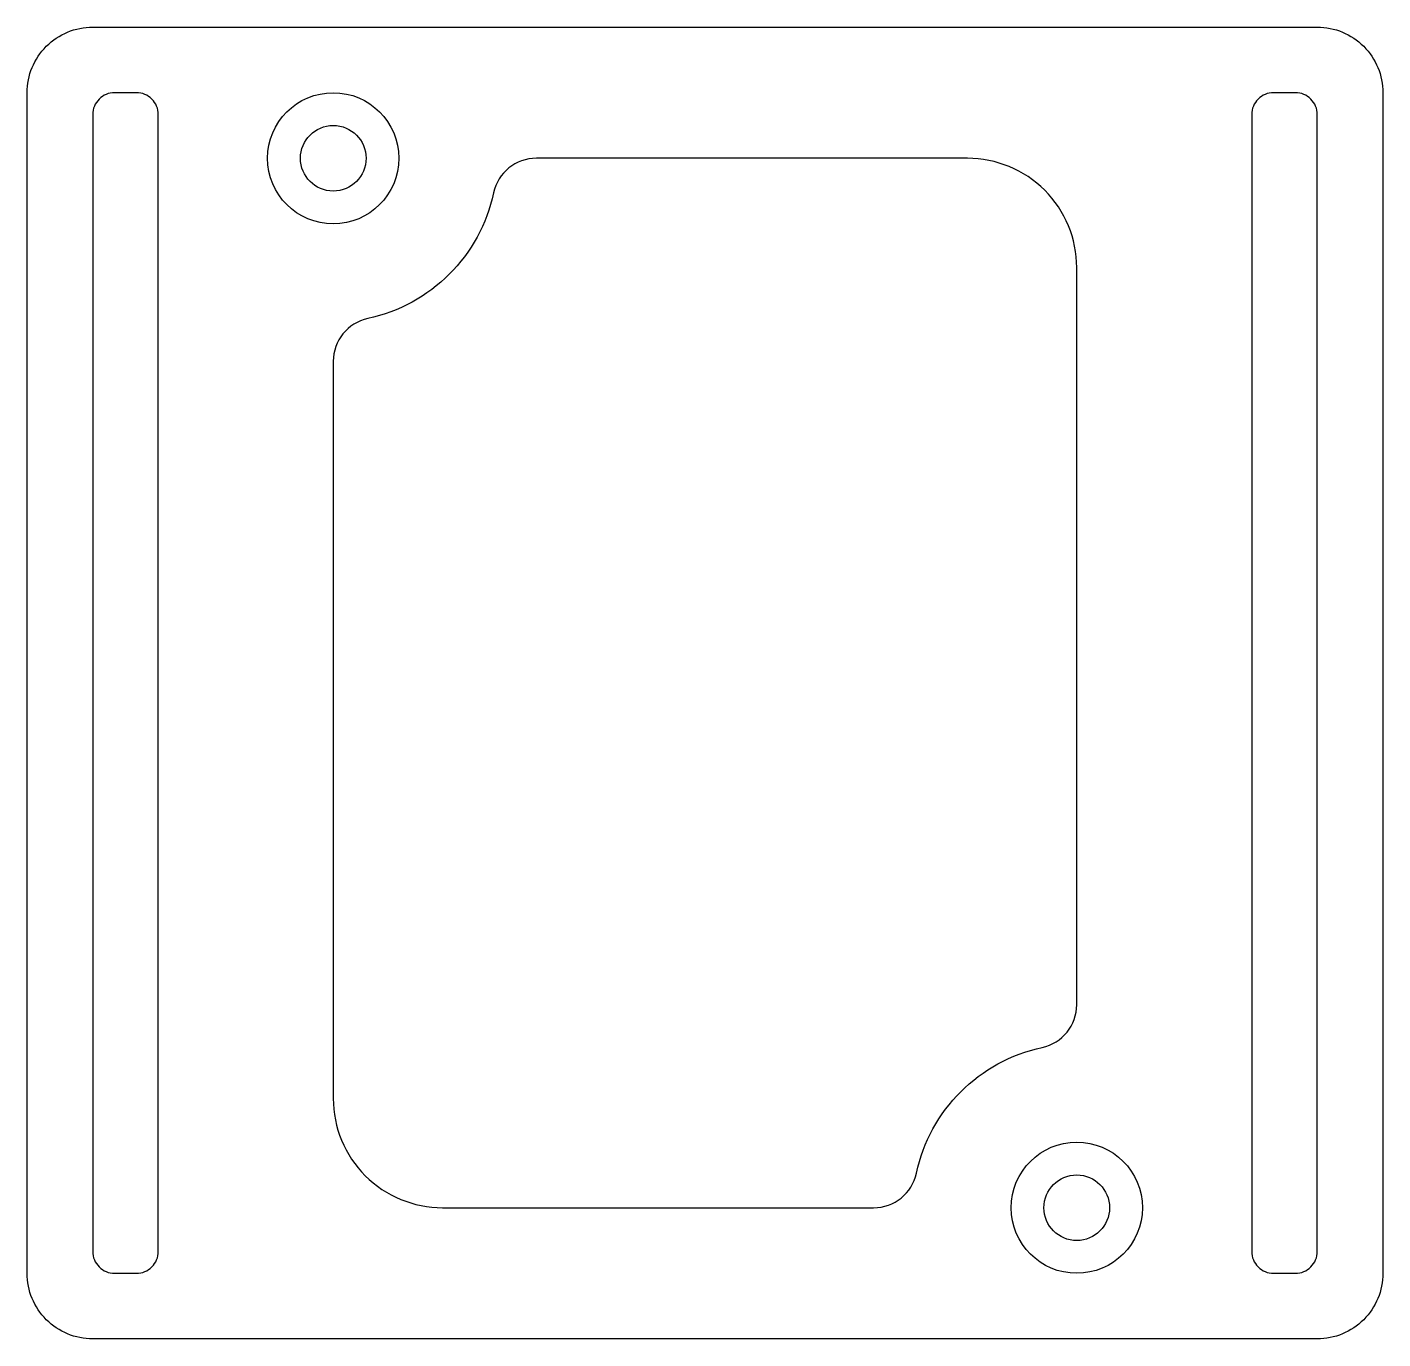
# Model space of a CAD drawing. Header units: millimetres. Extents: x 0 to 62, y 0 to 60.
import ezdxf

# ---------------------------------------------------------------- set-up
doc = ezdxf.new("R2010")
doc.units = ezdxf.units.MM
doc.layers.get('0').update_dxf_attribs({"linetype": 'CONTINUOUS'})

msp = doc.modelspace()

# ---------------------------------------------------------------- linework, layer by layer
for points in [[(59, 0), (3, 0, -0.414214), (0, 3), (0, 57, -0.414214), (3, 60), (59, 60, -0.414214), (62, 57), (62, 3, -0.414214)], [(5, 57), (4, 57, 0.414214), (3, 56), (3, 4, 0.414214), (4, 3), (5, 3, 0.414214), (6, 4), (6, 56, 0.414214)], [(58, 57), (57, 57, 0.414214), (56, 56), (56, 4, 0.414214), (57, 3), (58, 3, 0.414214), (59, 4), (59, 56, 0.414214)], [(19, 6), (38.713, 6, 0.353366), (40.668, 7.579, -0.29476), (46.421, 13.332, 0.353366), (48, 15.287), (48, 49, 0.414214), (43, 54), (23.287, 54, 0.353366), (21.332, 52.421, -0.29476), (15.579, 46.668, 0.353366), (14, 44.713), (14, 11, 0.414214)]]:
    msp.add_lwpolyline(points, format="xyb", close=True)
for centre, radius in [((14, 54), 3), ((14, 54), 1.5), ((48, 6), 3), ((48, 6), 1.5)]:
    msp.add_circle(centre, radius)

doc.saveas('drawing.dxf')
